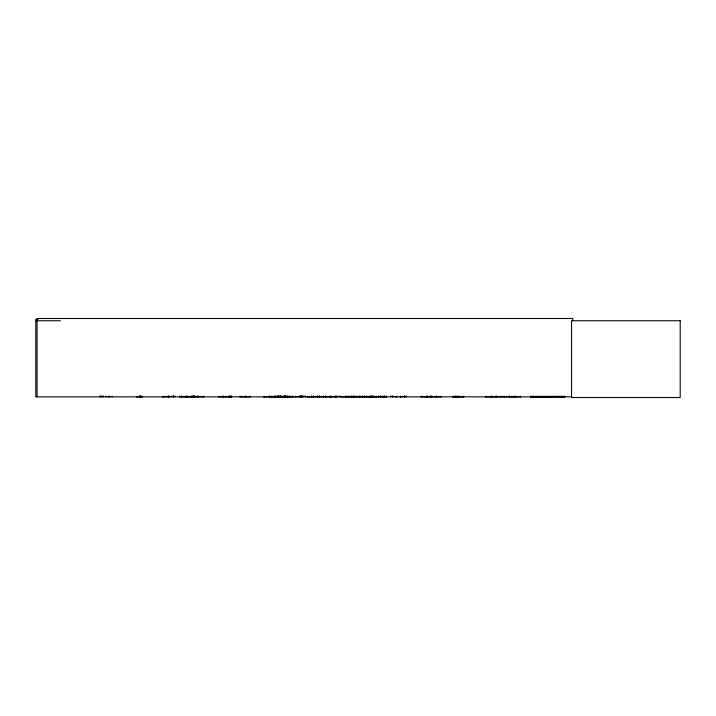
<?xml version="1.0" encoding="UTF-8"?>
<svg xmlns="http://www.w3.org/2000/svg" width="716" height="716" viewBox="0 0 716 716"><rect width="100%" height="100%" fill="white"/><g stroke="black" fill="none" stroke-linecap="round" stroke-linejoin="round"><path stroke-width="1.07" d="M351.601 396.834L351.681 396.279M278.569 396.78L278.605 395.903M430.379 396.762L430.423 396.225M530.941 396.834L530.995 396.351L530.762 396.834L564.781 396.816L564.718 396.351L530.825 396.351L530.771 396.834L564.718 396.557M531.558 396.843L531.496 396.351L531.603 396.834M533.107 396.843L533.044 396.351L533.152 396.834M562.552 396.843L562.499 396.583M563.805 396.834L564.047 396.583M564.494 396.834L564.718 396.351M421.089 396.861L441.056 396.78M162.451 396.861L175.304 396.279M172.726 396.762L172.78 396.225M295.269 396.861L305.553 396.279M187.852 396.762L187.834 396.225M197.786 396.762L197.795 396.064M240.173 396.762L240.227 396.225M485.394 396.861L502.202 396.798M359.334 396.762L359.387 396.225M263.757 396.861L293.56 396.798M503.724 396.861L520.675 396.798M373.045 396.78L372.893 396.225M136.264 396.861L142.493 396.78M400.074 396.861L406.375 396.279M386.354 396.78L386.425 396.279M307.155 396.861L336.726 396.798M372.329 396.78L372.41 396.064M431.739 396.78L431.775 396.279M239.932 396.78L250.081 396.78M264.052 396.78L264.097 396.279L264.15 396.861M366.699 396.798L366.834 396.279M373.394 396.78L373.457 396.279M169.477 396.78L169.549 396.279M181.945 396.78L182.007 396.279M231.161 396.78L218.81 396.78M400.486 396.78L400.557 396.279M307.567 396.78L307.638 396.279L307.71 396.861M313.268 396.78L313.331 396.279L313.402 396.861M313.527 396.78L313.599 396.279M319.22 396.78L319.291 396.279M372.741 396.78L372.812 396.279M38.038 319.3L35.8 319.3L35.8 396.861L571.708 396.861M35.8 320.741L60.359 320.741M278.524 396.36L292.853 396.36M348.728 396.36L363.057 396.36M278.497 396.566L292.889 396.548M348.692 396.566L363.084 396.566M375.9 396.834L340.485 396.861L340.574 396.225M386.425 396.7L376.455 396.78M390.784 396.279L396.977 396.78M463.852 396.834L453.156 396.861M364.516 396.78L364.596 396.064M363.925 396.861L363.996 396.225L364.158 396.78M384.009 396.78L383.928 396.279M380.894 396.78L380.939 396.064M284.44 396.78L284.431 396.064M284.073 396.78L284.001 396.279M185.856 396.78L185.963 396.064M185.48 396.78L185.417 396.279L185.346 396.861M179.725 396.78L203.89 396.78M279.007 396.78L278.945 396.279L278.757 396.861M383.078 396.78L383.006 396.279M511.34 396.78L511.287 396.279L511.242 396.861M280.681 396.78L280.779 396.064M271.337 396.762L271.275 396.225L271.373 396.861M366.386 396.762L366.324 396.225M492.581 396.78L492.536 396.279M281.039 396.762L280.985 396.225M326.46 396.762L326.406 396.225M193.884 396.78L193.92 396.064M193.642 396.762L193.687 396.064M284.762 396.7L284.807 396.064M359.683 396.762L359.665 396.225M348.567 396.762L348.558 396.225M530.825 396.351L531.039 396.834M572.827 320.741L572.827 318.495L37.062 318.495L37.062 396.861M520.29 396.225L520.29 396.861M515.135 396.064L515.135 396.861M514.813 396.064L514.813 396.861M513.166 396.225L513.166 396.861M509.595 396.064L509.595 396.861M509.282 396.064L509.282 396.861M504.118 396.225L504.118 396.861M501.835 396.225L501.835 396.861M496.582 396.064L496.582 396.861M496.251 396.064L496.251 396.861M495.123 396.225L495.123 396.861M492.492 396.225L492.492 396.861M491.355 396.064L491.355 396.861M491.024 396.064L491.024 396.861M485.77 396.225L485.77 396.861M463.61 396.225L463.61 396.861M459.833 396.225L459.833 396.861M457.971 396.064L457.971 396.861M457.605 396.064L457.605 396.861M455.922 396.064L455.922 396.861M455.716 396.064L455.716 396.861M454.016 396.225L454.016 396.861M452.915 396.225L452.915 396.861M441.11 396.225L441.11 396.861M436.635 396.225L436.635 396.861M436.429 396.064L436.429 396.861M436.053 396.064L436.053 396.861M431.811 396.225L431.811 396.861M431.059 396.064L431.059 396.861M430.692 396.064L430.692 396.861M427.3 396.064L427.3 396.861M426.933 396.064L426.933 396.861M426.181 396.225L426.181 396.861M406.446 396.225L406.446 396.861M404.737 396.064L404.737 396.861M404.54 396.064L404.54 396.861M400.62 396.225L400.62 396.861M396.467 396.225L396.467 396.861M392.583 396.064L392.583 396.861M392.386 396.064L392.386 396.861M390.712 396.225L390.712 396.861M386.497 396.225L386.497 396.861M384.823 396.064L384.823 396.861M384.626 396.064L384.626 396.861M383.857 396.225L383.857 396.861M382.944 396.225L382.944 396.861M380.814 396.064L380.814 396.861M380.742 396.225L380.742 396.861M380.33 396.225L380.33 396.861M378.701 396.064L378.701 396.861M378.469 396.064L378.469 396.861M376.321 396.225L376.321 396.861M373.528 396.225L373.528 396.861M371.371 396.064L371.371 396.861M371.148 396.064L371.148 396.861M370.306 396.064L370.306 396.861M369.993 396.064L369.993 396.861M369.366 396.225L369.366 396.861M368.588 396.225L368.588 396.861M366.905 396.225L366.905 396.861M364.918 396.064L364.918 396.861M362.69 396.064L362.681 396.861M354.134 396.064L354.134 396.861M353.749 396.064L353.749 396.861M351.69 396.225L351.69 396.861M346.499 396.064L346.499 396.861M346.114 396.064L346.114 396.861M339.16 395.903L339.16 396.861M337.003 395.903L337.003 396.861M336.413 396.225L336.413 396.861M335.509 395.903L335.509 396.861M330.953 396.064L330.953 396.861M330.604 396.064L330.604 396.861M329.369 396.225L329.369 396.861M325.512 396.064L325.512 396.861M325.306 396.064L325.306 396.861M323.677 396.225L323.677 396.861M323.408 396.225L323.408 396.861M319.551 396.064L319.551 396.861M319.354 396.064L319.363 396.861M317.725 396.064L317.716 396.861M317.528 396.064L317.528 396.861M313.662 396.225L313.662 396.861M311.764 396.064L311.764 396.861M311.567 396.064L311.567 396.861M305.589 396.225L305.589 396.861M303.593 396.064L303.593 396.861M302.349 396.225L302.349 396.861M302.277 396.225L302.277 396.861M301.776 395.903L301.776 396.861L301.579 395.903M301.391 396.064L301.391 396.861M301.042 396.064L301.042 396.861M300.452 395.903L300.452 396.861M299.619 395.903L299.619 396.861M295.583 396.225L295.583 396.861M293.363 396.225L293.363 396.861M289.685 396.225L289.658 396.861M287.689 396.064L287.689 396.861M287.304 396.064L287.304 396.861M285.8 396.064L285.8 396.861M285.603 396.064L285.603 396.861M284.691 396.225L284.691 396.861M283.93 396.225L283.93 396.861M280.582 396.064L280.582 396.861M280.323 396.225L280.323 396.861M279.714 396.225L279.714 396.861M278.05 396.064L278.05 396.861M277.844 396.064L277.844 396.861M277.11 395.903L277.11 396.861M275.544 396.064L275.544 396.861M275.159 396.064L275.204 396.861M274.846 396.064L274.846 396.861M273.96 396.225L273.96 396.861M273.199 396.225L273.199 396.861M271.051 396.225L271.051 396.861M269.619 396.064L269.619 396.861M269.305 396.064L269.305 396.861M250.161 396.225L250.161 396.861M246.009 396.064L246.009 396.861M245.669 396.064L245.669 396.861M231.635 395.903L231.635 396.861M231.304 396.225L231.304 396.861M230.516 395.903L230.516 396.861M229.594 396.064L229.594 396.861M229.397 396.064L229.397 396.861M228.664 396.225L228.664 396.861M225.486 396.225L225.486 396.861M223.222 396.064L223.222 396.861M222.882 396.064L222.882 396.861M218.729 396.225L218.729 396.861M203.604 396.225L203.604 396.861M198.135 396.064L198.135 396.861M196.023 396.225L196.023 396.861M194.412 395.903L194.412 396.861M193.723 396.064L193.723 396.861M193.293 395.903L193.293 396.861M192.112 396.064L192.112 396.861L192.049 396.225M191.906 396.064L191.906 396.861M190.205 396.225L190.205 396.861M187.905 396.225L187.905 396.861M186.169 396.064L186.169 396.861M182.079 396.225L182.079 396.861M181.461 396.064L181.461 396.861M181.255 396.064L181.255 396.861M179.591 396.225L179.591 396.861M175.375 396.225L175.375 396.861M173.702 396.064L173.702 396.861M173.505 396.064L173.505 396.861M169.611 396.225L169.611 396.861M168.582 396.064L168.582 396.861M168.233 396.064L168.233 396.861M162.765 396.225L162.765 396.861M142.636 396.225L142.636 396.861M140.927 396.064L140.927 396.861M140.73 396.064L140.73 396.861M140.479 395.903L140.479 396.861M139.36 395.903L139.36 396.861M136.81 396.225L136.81 396.861M112.081 396.225L112.081 396.861M109.691 396.225L109.691 396.861M109.083 396.225L109.038 396.861M108.429 396.225L108.429 396.861M105.995 396.225L105.995 396.861M103.256 395.903L103.256 396.861M102.137 395.903L102.137 396.861M101.019 395.903L101.019 396.861M99.9 395.903L99.9 396.861M533.715 396.351L533.948 396.843L533.715 396.351M561.648 396.351L561.881 396.843L561.648 396.351M421.321 396.7L421.357 396.225L421.321 396.7M680.2 320.741L571.565 320.741L571.565 397.505L680.2 397.505L680.2 320.741M375.614 396.78L375.569 396.279L375.515 396.861M282.507 396.78L282.48 396.279L282.462 396.861"/></g></svg>
